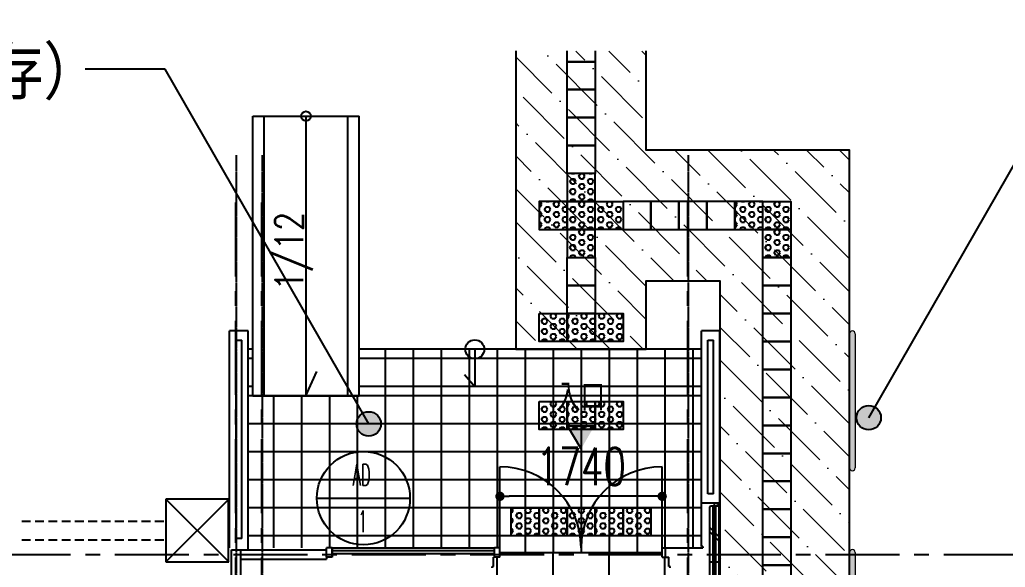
# Model space of a CAD drawing. Extents: x -13593 to 81190, y 1816 to 57492.
# Drawn here: x 15481 to 26053, y 42909 to 48781 of the extents above; entities that cross this region are included whole.
import ezdxf
from ezdxf.enums import TextEntityAlignment as Align

# ---------------------------------------------------------------- set-up
doc = ezdxf.new("R2010")
doc.units = 0
doc.header["$LTSCALE"] = 12.7
doc.header["$MEASUREMENT"] = 0
doc.header["$PDMODE"] = 1
doc.header["$PDSIZE"] = -2
doc.linetypes.add('CENTER', pattern=[2, 1.25, -0.25, 0.25, -0.25])
doc.linetypes.add('HIDDEN', pattern=[0.375, 0.25, -0.125])
doc.layers.get('0').update_dxf_attribs({"linetype": 'CONTINUOUS'})
doc.layers.get('DEFPOINTS').update_dxf_attribs({"color": 1, "linetype": 'CONTINUOUS'})
for name, color, linetype in [('0-1', 7, 'CONTINUOUS'), ('1_文字', 3, 'CONTINUOUS'), ('20_チェッカー', 1, 'CONTINUOUS'), ('92 設備記述', 3, 'CONTINUOUS'), ('A_寸法', 9, 'CONTINUOUS'), ('A_建築（下図）', 8, 'CONTINUOUS'), ('A_機械基礎', 7, 'CONTINUOUS'), ('A_通り芯', 8, 'CENTER'), ('A_通芯', 8, 'CONTINUOUS'), ('歩行者通路', 1, 'CONTINUOUS')]:
    doc.layers.add(name, color=color, linetype=linetype)
doc.layers.add('改修範囲', color=1, linetype='CONTINUOUS', lineweight=9, true_color=0xff0000)
doc.layers.add('改修記述', color=1, linetype='CONTINUOUS', lineweight=9, true_color=0xff0000)
doc.styles.add('Dim', font='simplex.shx', dxfattribs={"width": 0.7, "bigfont": 'extfont2.shx'})
doc.styles.get("Standard").update_dxf_attribs({"font": 'txt', "bigfont": 'BIGFONT.SHX'})
doc.styles.add('Standard-A', font='romans.shx', dxfattribs={"bigfont": 'extfont2.shx'})
doc.styles.add('スタイル1', font='MS PGothic.ttf')
doc.dimstyles.new('1-200', dxfattribs={"dimscale": 200, "dimtxt": 3, "dimasz": 1, "dimexe": 1, "dimexo": 1, "dimgap": 1, "dimtad": 1, "dimdec": 0, "dimtxsty": 'Dim', "dimblk": 'DOT', "dimcen": 2.5, "dimadec": 0, "dimazin": 0, "dimtfac": 1, "dimtdec": 0, "dimtix": 1, "dimtmove": 2, "dimatfit": 3, "dimldrblk": '引出線', "dimfxl": 1, "dimlwd": -1, "dimlwe": -1, "dimarcsym": 0})
pattern_1 = [(0, (-451111.55, -45162.03), (0, 54.992613), [31.75, -63.5]), (120, (-451111.55, -45162.03), (-47.625, -27.4963066), [31.75, -63.5]), (60, (-451079.8, -45162.03), (-47.625, 27.4963066), [31.75, -63.5])]
pattern_2 = [(0, (-451111.55, -46105.233), (0, 54.992613), [31.75, -63.5]), (120, (-451111.55, -46105.233), (-47.625, -27.4963066), [31.75, -63.5]), (60, (-451079.8, -46105.233), (-47.625, 27.4963066), [31.75, -63.5])]
pattern_3 = [(0, (-451711.55, -47246.465), (0, 54.992613), [31.75, -63.5]), (120, (-451711.55, -47246.465), (-47.625, -27.4963066), [31.75, -63.5]), (60, (-451679.8, -47246.465), (-47.625, 27.4963066), [31.75, -63.5])]
pattern_4 = [(0, (-450811.55, -47246.465), (0, 54.992613), [31.75, -63.5]), (120, (-450811.55, -47246.465), (-47.625, -27.4963066), [31.75, -63.5]), (60, (-450779.8, -47246.465), (-47.625, 27.4963066), [31.75, -63.5])]
pattern_5 = [(0, (-449611.55, -43962.03), (0, 54.992613), [31.75, -63.5]), (120, (-449611.55, -43962.03), (-47.625, -27.4963066), [31.75, -63.5]), (60, (-449579.8, -43962.03), (-47.625, 27.4963066), [31.75, -63.5])]
pattern_6 = [(0, (-449311.55, -43962.03), (0, 54.992613), [31.75, -63.5]), (120, (-449311.55, -43962.03), (-47.625, -27.4963066), [31.75, -63.5]), (60, (-449279.8, -43962.03), (-47.625, 27.4963066), [31.75, -63.5])]

# ---------------------------------------------------------------- blocks, each defined once
blk = doc.blocks.new('_Dot')
at = {"color": 0, "linetype": 'ByBlock', "lineweight": -2}
blk.add_line((-0.5, 0), (-1, 0), dxfattribs=at)
at = {"color": 0, "linetype": 'ByBlock', "const_width": 0.5}
blk.add_lwpolyline([(-0.25, 0, 1), (0.25, 0, 1)], format="xyb", close=True, dxfattribs=at)
blk = doc.blocks.new('*D29')
at = {"layer": 'A_寸法', "color": 0, "transparency": 16777216}
for p, q in [((20633, 43183), (20633, 43670)), ((22273, 43670), (20733, 43670)), ((22373, 43183), (22373, 43670))]:
    blk.add_line(p, q, dxfattribs=at)
at = {"layer": 'DEFPOINTS', "color": 0, "transparency": 16777216}
for p in [(20633, 43670), (20633, 43183), (22373, 43183)]:
    blk.add_point(p, dxfattribs=at)
at = {"layer": 'A_寸法', "color": 0, "transparency": 16777216, "xscale": 100, "yscale": 100, "zscale": 100, "rotation": 180}
blk.add_blockref('_Dot', (20633, 43670), dxfattribs=at)
at = {"layer": 'A_寸法', "color": 0, "transparency": 16777216, "xscale": 100, "yscale": 100, "zscale": 100}
blk.add_blockref('_Dot', (22373, 43670), dxfattribs=at)
at = {"layer": 'A_寸法', "color": 0, "transparency": 16777216, "insert": (21503, 43990), "char_height": 400, "attachment_point": 5, "style": 'Dim'}
blk.add_mtext('1740', dxfattribs=at)
blk = doc.blocks.new('引出線')
at = {"color": 0, "linetype": 'ByBlock'}
for points in [[(0, 0), (-1.96, -0.4)], [(-1, 0), (0, 0)]]:
    blk.add_lwpolyline(points, dxfattribs=at)

msp = doc.modelspace()

# ---------------------------------------------------------------- hatches: boundary and pattern name
at = {"layer": '1_文字'}
h = msp.add_hatch(color=8, dxfattribs=at)
h.dxf.hatch_style = 1
h.paths.add_polyline_path([(21647, 44427.1), (21358.8, 44427.1), (21502.9, 44177.5)])
at = {"layer": '20_チェッカー', "transparency": 33554687}
h = msp.add_hatch(dxfattribs=at)
h.set_pattern_fill('HEX', color=256, scale=10)
h.set_pattern_definition([(0, (-449611.55, -43662.03), (0, 54.992613), [31.75, -63.5]), (120, (-449611.55, -43662.03), (-47.625, -27.4963066), [31.75, -63.5]), (60, (-449579.8, -43662.03), (-47.625, 27.4963066), [31.75, -63.5])])
h.paths.add_polyline_path([(21352.9, 47130.9), (21652.9, 47130.9), (21652.9, 46830.9), (21352.9, 46830.9)])
h = msp.add_hatch(dxfattribs=at)
h.set_pattern_fill('HEX', color=256, scale=10)
h.set_pattern_definition(pattern_6)
h.paths.add_polyline_path([(21052.9, 46830.9), (21352.9, 46830.9), (21352.9, 46530.9), (21052.9, 46530.9)])
h = msp.add_hatch(dxfattribs=at)
h.set_pattern_fill('HEX', color=256, scale=10)
h.set_pattern_definition(pattern_5)
h.paths.add_polyline_path([(21352.9, 46830.9), (21652.9, 46830.9), (21652.9, 46530.9), (21352.9, 46530.9)])
h = msp.add_hatch(dxfattribs=at)
h.set_pattern_fill('HEX', color=256, scale=10)
h.set_pattern_definition(pattern_6)
h.paths.add_polyline_path([(21952.9, 46830.9), (21652.9, 46830.9), (21652.9, 46530.9), (21952.9, 46530.9)])
h = msp.add_hatch(dxfattribs=at)
h.set_pattern_fill('HEX', color=256, scale=10)
h.set_pattern_definition(pattern_6)
h.paths.add_polyline_path([(23152.9, 46830.9), (23452.9, 46830.9), (23452.9, 46530.9), (23152.9, 46530.9)])
h = msp.add_hatch(dxfattribs=at)
h.set_pattern_fill('HEX', color=256, scale=10)
h.set_pattern_definition(pattern_5)
h.paths.add_polyline_path([(23752.9, 46830.9), (23452.9, 46830.9), (23452.9, 46530.9), (23752.9, 46530.9)])
h = msp.add_hatch(dxfattribs=at)
h.set_pattern_fill('HEX', color=256, scale=10)
h.set_pattern_definition([(0, (-449611.55, -44262.03), (0, 54.992613), [31.75, -63.5]), (120, (-449611.55, -44262.03), (-47.625, -27.4963066), [31.75, -63.5]), (60, (-449579.8, -44262.03), (-47.625, 27.4963066), [31.75, -63.5])])
h.paths.add_polyline_path([(21352.9, 46530.9), (21652.9, 46530.9), (21652.9, 46230.9), (21352.9, 46230.9)])
h = msp.add_hatch(dxfattribs=at)
h.set_pattern_fill('HEX', color=256, scale=10)
h.set_pattern_definition([(0, (-449611.55, -44262.03), (0, 54.992613), [31.75, -63.5]), (120, (-449611.55, -44262.03), (-47.625, -27.4963066), [31.75, -63.5]), (60, (-449579.8, -44262.03), (-47.625, 27.4963066), [31.75, -63.5])])
h.paths.add_polyline_path([(23752.9, 46530.9), (23452.9, 46530.9), (23452.9, 46230.9), (23752.9, 46230.9)])
h = msp.add_hatch(dxfattribs=at)
h.set_pattern_fill('HEX', color=256, scale=10)
h.set_pattern_definition([(0, (-452011.55, -45162.03), (0, 54.992613), [31.75, -63.5]), (120, (-452011.55, -45162.03), (-47.625, -27.4963066), [31.75, -63.5]), (60, (-451979.8, -45162.03), (-47.625, 27.4963066), [31.75, -63.5])])
h.paths.add_polyline_path([(21352.9, 45630.9), (21052.9, 45630.9), (21052.9, 45330.9), (21352.9, 45330.9)])
h = msp.add_hatch(dxfattribs=at)
h.set_pattern_fill('HEX', color=256, scale=10)
h.set_pattern_definition(pattern_1)
h.paths.add_polyline_path([(21652.9, 45630.9), (21352.9, 45630.9), (21352.9, 45330.9), (21652.9, 45330.9)])
h = msp.add_hatch(dxfattribs=at)
h.set_pattern_fill('HEX', color=256, scale=10)
h.set_pattern_definition(pattern_1)
h.paths.add_polyline_path([(21952.9, 45630.9), (21652.9, 45630.9), (21652.9, 45330.9), (21952.9, 45330.9)])
h = msp.add_hatch(dxfattribs=at)
h.set_pattern_fill('HEX', color=256, scale=10)
h.set_pattern_definition([(0, (-452011.55, -46105.233), (0, 54.992613), [31.75, -63.5]), (120, (-452011.55, -46105.233), (-47.625, -27.4963066), [31.75, -63.5]), (60, (-451979.8, -46105.233), (-47.625, 27.4963066), [31.75, -63.5])])
h.paths.add_polyline_path([(21352.9, 44687.7), (21052.9, 44687.7), (21052.9, 44387.7), (21352.9, 44387.7)])
h = msp.add_hatch(dxfattribs=at)
h.set_pattern_fill('HEX', color=256, scale=10)
h.set_pattern_definition(pattern_2)
h.paths.add_polyline_path([(21652.9, 44687.7), (21352.9, 44687.7), (21352.9, 44387.7), (21652.9, 44387.7)])
h = msp.add_hatch(dxfattribs=at)
h.set_pattern_fill('HEX', color=256, scale=10)
h.set_pattern_definition(pattern_2)
h.paths.add_polyline_path([(21952.9, 44687.7), (21652.9, 44687.7), (21652.9, 44387.7), (21952.9, 44387.7)])
h = msp.add_hatch(dxfattribs=at)
h.set_pattern_fill('HEX', color=256, scale=10)
h.set_pattern_definition(pattern_3)
h.paths.add_polyline_path([(21052.9, 43546.5), (20752.9, 43546.5), (20752.9, 43246.5), (21052.9, 43246.5)])
h = msp.add_hatch(dxfattribs=at)
h.set_pattern_fill('HEX', color=256, scale=10)
h.set_pattern_definition(pattern_3)
h.paths.add_polyline_path([(21352.9, 43546.5), (21052.9, 43546.5), (21052.9, 43246.5), (21352.9, 43246.5)])
h = msp.add_hatch(dxfattribs=at)
h.set_pattern_fill('HEX', color=256, scale=10)
h.set_pattern_definition(pattern_3)
h.paths.add_polyline_path([(21652.9, 43546.5), (21352.9, 43546.5), (21352.9, 43246.5), (21652.9, 43246.5)])
h = msp.add_hatch(dxfattribs=at)
h.set_pattern_fill('HEX', color=256, scale=10)
h.set_pattern_definition(pattern_4)
h.paths.add_polyline_path([(21952.9, 43546.5), (21652.9, 43546.5), (21652.9, 43246.5), (21952.9, 43246.5)])
h = msp.add_hatch(dxfattribs=at)
h.set_pattern_fill('HEX', color=256, scale=10)
h.set_pattern_definition(pattern_4)
h.paths.add_polyline_path([(22252.9, 43546.5), (21952.9, 43546.5), (21952.9, 43246.5), (22252.9, 43246.5)])
at = {"layer": '92 設備記述'}
h = msp.add_hatch(color=8, dxfattribs=at)
h.dxf.hatch_style = 1
h.paths.add_polyline_path([(24719.3, 44513, -1), (24457.4, 44513, -1)])
h = msp.add_hatch(color=8, dxfattribs=at)
h.dxf.hatch_style = 1
h.paths.add_polyline_path([(19094.3, 44446.5, 1), (19356.2, 44446.5, 1)])
at = {"layer": '改修範囲', "transparency": 33554687}
h = msp.add_hatch(dxfattribs=at)
h.set_pattern_fill('ANSI36', color=256, scale=2000, angle=90)
h.set_pattern_definition([(135, (63527.87, -1), (-486.1359, 132.5825), [625, -125, 0, -125])])
h.paths.add_polyline_path([(24382.9, 47379.9), (22202.9, 47379.9), (22202.9, 48445.2), (20802.9, 48445.2), (20802.9, 45245.5), (22202.9, 45245.5), (22202.9, 45979.9), (22992.1, 45979.9), (22989.6, 37465.5), (20624.9, 37465.5), (20624.9, 35494.3), (22982.9, 35494.3), (22982.9, 21295.5), (24382.9, 21295.5)])
h = msp.add_hatch(color=8, dxfattribs=at)
h.dxf.hatch_style = 1
h.paths.add_polyline_path([(24442.9, 45414, 1), (24382.9, 45414), (24382.9, 43974, 1), (24442.9, 43974)])
h = msp.add_hatch(color=8, dxfattribs=at)
h.dxf.hatch_style = 1
h.paths.add_polyline_path([(24442.9, 43068.6, 1), (24382.9, 43068.6), (24382.9, 41628.6, 1), (24442.9, 41628.6)])

# ---------------------------------------------------------------- linework, layer by layer
at = {"layer": '0-1', "color": 8, "linetype": 'Continuous'}
for p, q in [((17049.9, 43641.1), (17049.9, 42966.1)), ((17049.9, 43641.1), (17724.9, 42966.1)), ((17049.9, 42966.1), (17724.9, 43641.1)), ((17724.9, 43641.1), (17049.9, 43641.1)), ((17718.2, 43641.1), (17718.2, 42966.1)), ((17049.9, 42966.1), (17724.9, 42966.1))]:
    msp.add_line(p, q, dxfattribs=at)
at = {"layer": '0-1', "color": 8, "linetype": 'HIDDEN', "ltscale": 30}
for p, q in [((15502.9, 43403.6), (17049.9, 43403.6)), ((15502.9, 43203.6), (17049.9, 43203.6))]:
    msp.add_line(p, q, dxfattribs=at)
at = {"layer": '20_チェッカー'}
msp.add_lwpolyline([(21652.9, 48446.2), (21652.9, 48330.9), (21352.9, 48330.9), (21352.9, 48446.2)], dxfattribs=at)
for points in [[(21352.9, 48330.9), (21652.9, 48330.9), (21652.9, 48030.9), (21352.9, 48030.9)], [(21352.9, 48030.9), (21652.9, 48030.9), (21652.9, 47730.9), (21352.9, 47730.9)], [(21352.9, 47730.9), (21652.9, 47730.9), (21652.9, 47430.9), (21352.9, 47430.9)], [(21352.9, 47430.9), (21652.9, 47430.9), (21652.9, 47130.9), (21352.9, 47130.9)], [(21652.9, 47130.9), (21352.9, 47130.9), (21352.9, 46830.9), (21652.9, 46830.9)], [(21352.9, 46830.9), (21052.9, 46830.9), (21052.9, 46530.9), (21352.9, 46530.9)], [(21652.9, 46830.9), (21352.9, 46830.9), (21352.9, 46530.9), (21652.9, 46530.9)], [(21652.9, 46830.9), (21952.9, 46830.9), (21952.9, 46530.9), (21652.9, 46530.9)], [(22252.9, 46830.9), (21952.9, 46830.9), (21952.9, 46530.9), (22252.9, 46530.9)], [(22552.9, 46830.9), (22252.9, 46830.9), (22252.9, 46530.9), (22552.9, 46530.9)], [(22852.9, 46830.9), (22552.9, 46830.9), (22552.9, 46530.9), (22852.9, 46530.9)], [(23152.9, 46830.9), (22852.9, 46830.9), (22852.9, 46530.9), (23152.9, 46530.9)], [(23452.9, 46830.9), (23152.9, 46830.9), (23152.9, 46530.9), (23452.9, 46530.9)], [(23452.9, 46830.9), (23752.9, 46830.9), (23752.9, 46530.9), (23452.9, 46530.9)], [(21652.9, 46530.9), (21352.9, 46530.9), (21352.9, 46230.9), (21652.9, 46230.9)], [(23452.9, 46530.9), (23752.9, 46530.9), (23752.9, 46230.9), (23452.9, 46230.9)], [(21352.9, 46230.9), (21652.9, 46230.9), (21652.9, 45930.9), (21352.9, 45930.9)], [(23452.9, 46230.9), (23752.9, 46230.9), (23752.9, 45930.9), (23452.9, 45930.9)], [(21352.9, 45930.9), (21652.9, 45930.9), (21652.9, 45630.9), (21352.9, 45630.9)], [(23452.9, 45930.9), (23752.9, 45930.9), (23752.9, 45630.9), (23452.9, 45630.9)], [(21052.9, 45630.9), (21352.9, 45630.9), (21352.9, 45330.9), (21052.9, 45330.9)], [(21352.9, 45630.9), (21652.9, 45630.9), (21652.9, 45330.9), (21352.9, 45330.9)], [(21652.9, 45630.9), (21952.9, 45630.9), (21952.9, 45330.9), (21652.9, 45330.9)], [(23452.9, 45630.9), (23752.9, 45630.9), (23752.9, 45330.9), (23452.9, 45330.9)], [(23452.9, 45330.9), (23752.9, 45330.9), (23752.9, 45030.9), (23452.9, 45030.9)], [(23452.9, 45030.9), (23752.9, 45030.9), (23752.9, 44730.9), (23452.9, 44730.9)], [(23452.9, 44730.9), (23752.9, 44730.9), (23752.9, 44430.9), (23452.9, 44430.9)], [(21052.9, 44687.7), (21352.9, 44687.7), (21352.9, 44387.7), (21052.9, 44387.7)], [(21352.9, 44687.7), (21652.9, 44687.7), (21652.9, 44387.7), (21352.9, 44387.7)], [(21652.9, 44687.7), (21952.9, 44687.7), (21952.9, 44387.7), (21652.9, 44387.7)], [(23452.9, 44430.9), (23752.9, 44430.9), (23752.9, 44130.9), (23452.9, 44130.9)], [(23452.9, 44130.9), (23752.9, 44130.9), (23752.9, 43830.9), (23452.9, 43830.9)], [(23452.9, 43830.9), (23752.9, 43830.9), (23752.9, 43530.9), (23452.9, 43530.9)], [(20752.9, 43546.5), (21052.9, 43546.5), (21052.9, 43246.5), (20752.9, 43246.5)], [(21052.9, 43546.5), (21352.9, 43546.5), (21352.9, 43246.5), (21052.9, 43246.5)], [(21352.9, 43546.5), (21652.9, 43546.5), (21652.9, 43246.5), (21352.9, 43246.5)], [(21652.9, 43546.5), (21952.9, 43546.5), (21952.9, 43246.5), (21652.9, 43246.5)], [(21952.9, 43546.5), (22252.9, 43546.5), (22252.9, 43246.5), (21952.9, 43246.5)], [(23452.9, 43530.9), (23752.9, 43530.9), (23752.9, 43230.9), (23452.9, 43230.9)], [(23452.9, 43230.9), (23752.9, 43230.9), (23752.9, 42930.9), (23452.9, 42930.9)], [(23452.9, 42930.9), (23752.9, 42930.9), (23752.9, 42630.9), (23452.9, 42630.9)]]:
    msp.add_lwpolyline(points, close=True, dxfattribs=at)
at = {"layer": '92 設備記述', "color": 8}
for p, q in [((24588.4, 44513), (27594.2, 49749.6)), ((17040.8, 48252), (16185.2, 48252)), ((19225.2, 44446.5), (17040.8, 48252)), ((21358.8, 44427.1), (21647, 44427.1)), ((21502.9, 44177.5), (21358.8, 44427.1))]:
    msp.add_line(p, q, dxfattribs=at)
for centre in [(24588.4, 44513), (19225.2, 44446.5)]:
    msp.add_circle(centre, 130.9, dxfattribs=at)
at = {"layer": 'A_建築（下図）', "linetype": 'Continuous'}
for p, q in [((17732.9, 43116.5), (17732.9, 45444)), ((17932.9, 45444), (17732.9, 45444)), ((17932.9, 43086.5), (17932.9, 45444)), ((22792.9, 43596.5), (22792.9, 45444)), ((22992.9, 45444), (22792.9, 45444)), ((22992.9, 43596.5), (22992.9, 45444)), ((17802.9, 43217.6), (17802.9, 45344)), ((17802.9, 45344), (17862.9, 45344)), ((17862.9, 43217.6), (17862.9, 45344)), ((22862.9, 43696.5), (22862.9, 45344)), ((22862.9, 45344), (22922.9, 45344)), ((22922.9, 43696.5), (22922.9, 45344)), ((17982.2, 45246.5), (17932.9, 45246.5)), ((17982.2, 45146.5), (17932.9, 45146.5)), ((22792.9, 45246.5), (19122.2, 45246.5)), ((22792.9, 45146.5), (19122.2, 45146.5)), ((19402.9, 45246.5), (19402.9, 43116.5)), ((19702.9, 45246.5), (19702.9, 43116.5)), ((20002.9, 45246.5), (20002.9, 43116.5)), ((20302.9, 45246.5), (20302.9, 43116.5)), ((20362.9, 45246.5), (20362.9, 44846.5)), ((20602.9, 45246.5), (20602.9, 43116.5)), ((20902.9, 45246.5), (20902.9, 43066.5)), ((21202.9, 45246.5), (21202.9, 43066.5)), ((21502.9, 45246.5), (21502.9, 43066.5)), ((21802.9, 45246.5), (21802.9, 43066.5)), ((22102.9, 45246.5), (22102.9, 43066.5)), ((22402.9, 45246.5), (22402.9, 43116.5)), ((22702.9, 45246.5), (22702.9, 43116.5)), ((20252.2, 44977.2), (20362.9, 44846.5)), ((17982.2, 44846.5), (17932.9, 44846.5)), ((22792.9, 44846.5), (19122.2, 44846.5)), ((22792.9, 44746.5), (17932.9, 44746.5)), ((18202.9, 44746.5), (18202.9, 43116.5)), ((18502.9, 44746.5), (18502.9, 43116.5)), ((18802.9, 44746.5), (18802.9, 43116.5)), ((19102.9, 44746.5), (19102.9, 43116.5)), ((22792.9, 44446.5), (17932.9, 44446.5)), ((22792.9, 44146.5), (17932.9, 44146.5)), ((20632.9, 43116.5), (20632.9, 43986.5)), ((22372.9, 43116.5), (22372.9, 43986.5)), ((22792.9, 43846.5), (17932.9, 43846.5)), ((22922.9, 43696.5), (22862.9, 43696.5)), ((18667.8, 43650.2), (19667.8, 43650.2)), ((22992.9, 43596.5), (22792.9, 43596.5)), ((22792.9, 43131.5), (22792.9, 43596.5)), ((22882.9, 43558.5), (22890.9, 43566.5)), ((22882.9, 37566.5), (22882.9, 43558.5)), ((22890.9, 43566.5), (22974.9, 43566.5)), ((22932.9, 37516.5), (22932.9, 43596.5)), ((22967.9, 43581.5), (22992.9, 43581.5)), ((22967.9, 43566.5), (22967.9, 43581.5)), ((22974.9, 43566.5), (22982.9, 43558.5)), ((22982.9, 37474.5), (22982.9, 43558.5)), ((22992.9, 43581.5), (22992.9, 43596.5)), ((22792.9, 43546.5), (17932.9, 43546.5)), ((22792.9, 43246.5), (17932.9, 43246.5)), ((22882.9, 43334.5), (22982.9, 43234.5)), ((22882.9, 43290.1), (22982.9, 43190.1)), ((17862.9, 43217.6), (17802.9, 43217.6)), ((17752.9, 36884.5), (17752.9, 43096.5)), ((17752.9, 43096.5), (18772.9, 43096.5)), ((17852.9, 36884.5), (17852.9, 43096.5)), ((18772.9, 43016.5), (18772.9, 43116.5)), ((18832.9, 43116.5), (18772.9, 43116.5)), ((18832.9, 43016.5), (18832.9, 43116.5)), ((18832.9, 43016.5), (18832.9, 43116.5)), ((18832.9, 43116.5), (18832.9, 43016.5)), ((18832.9, 43116.5), (20572.9, 43116.5)), ((20572.9, 43086.5), (18832.9, 43086.5)), ((18832.9, 43056.5), (20572.9, 43056.5)), ((20632.9, 43116.5), (20572.9, 43116.5)), ((20572.9, 43016.5), (20572.9, 43116.5)), ((20632.9, 43016.5), (20632.9, 43116.5)), ((20632.9, 43016.5), (20632.9, 43116.5)), ((20632.9, 43066.5), (22372.9, 43066.5)), ((21202.9, 37666.5), (21202.9, 43066.5)), ((21802.9, 37516.5), (21802.9, 43066.5)), ((22372.9, 43016.5), (22372.9, 43116.5)), ((22372.9, 43116.5), (22407.9, 43116.5)), ((22407.9, 43016.5), (22407.9, 43116.5)), ((22407.9, 43116.5), (22807.9, 43116.5)), ((22807.9, 43131.5), (22792.9, 43131.5)), ((22807.9, 43131.5), (22807.9, 43116.5)), ((17852.9, 42996.5), (18772.9, 42996.5)), ((18832.9, 43016.5), (18772.9, 43016.5)), ((18772.9, 43016.5), (18772.9, 42996.5)), ((20562.9, 42916.5), (20562.9, 43016.5)), ((20632.9, 43016.5), (20572.9, 43016.5)), ((20602.9, 39779), (20602.9, 43016.5)), ((22372.9, 43016.5), (22407.9, 43016.5)), ((22402.9, 38079), (22402.9, 43016.5)), ((22407.9, 43016.5), (22442.9, 43016.5)), ((22442.9, 42916.5), (22442.9, 43016.5)), ((22882.9, 42966.5), (22982.9, 42966.5)), ((20547.9, 42901.5), (20547.9, 42916.5)), ((20547.9, 42916.5), (20562.9, 42916.5)), ((22457.9, 42916.5), (22442.9, 42916.5)), ((22457.9, 42901.5), (22457.9, 42916.5))]:
    msp.add_line(p, q, dxfattribs=at)
for centre, radius in [((20362.9, 45246.5), 101.6), ((19167.8, 43650.2), 500)]:
    msp.add_circle(centre, radius, dxfattribs=at)
for centre, start, end in [((20632.9, 43116.5), 0, 90), ((22372.9, 43116.5), 90, 180)]:
    msp.add_arc(centre, 870, start, end, dxfattribs=at)
at = {"layer": 'A_機械基礎', "color": 1, "linetype": 'Continuous', "true_color": 0xff0000, "const_width": 50}
msp.add_lwpolyline([(22932.9, 43566.5), (22932.9, 37516.5), (17026.6, 37516.5)], dxfattribs=at)
at = {"layer": 'A_通り芯', "ltscale": 50}
for p, q in [((17794.9, 46822.4), (17794.9, 9146.5)), ((18074.9, 46822.4), (18074.9, 8382.4)), ((22644.9, 46822.4), (22644.9, 10046.5)), ((11423, 43046.5), (75710.5, 43046.5))]:
    msp.add_line(p, q, dxfattribs=at)
at = {"layer": 'A_通芯', "color": 8, "linetype": 'CENTER'}
for p, q in [((17802.9, 47329.8), (17802.9, 14291.5)), ((18082.9, 47329.8), (18082.9, 14291.5)), ((22652.9, 47329.8), (22652.9, 14291.5))]:
    msp.add_line(p, q, dxfattribs=at)
at = {"layer": '改修範囲'}
msp.add_line((22991.9, 43099.2), (22989.6, 37466.5), dxfattribs=at)
at = {"layer": '改修範囲', "color": 8}
for points in [[(24382.9, 43974), (24382.9, 45414)], [(24442.9, 45414), (24442.9, 43974)], [(24382.9, 41628.6), (24382.9, 43068.6)], [(24442.9, 43068.6), (24442.9, 41628.6)]]:
    msp.add_lwpolyline(points, dxfattribs=at)
for centre, start, end in [((24412.9, 45414), 0, 180), ((24412.9, 43974), 180, 0), ((24412.9, 43068.6), 0, 180)]:
    msp.add_arc(centre, 30, start, end, dxfattribs=at)
at = {"layer": '歩行者通路'}
for p, q in [((17982.2, 44746.5), (17982.2, 47746.5)), ((17982.2, 47746.5), (19122.2, 47746.5)), ((18102.2, 44746.5), (18102.2, 47746.5)), ((18552.2, 47746.5), (18552.2, 44746.5)), ((19002.2, 44746.5), (19002.2, 47746.5)), ((19122.2, 44746.5), (19122.2, 47746.5)), ((18552.2, 44746.5), (18668.3, 45008.7)), ((17982.2, 44746.5), (19122.2, 44746.5))]:
    msp.add_line(p, q, dxfattribs=at)
msp.add_lwpolyline([(20802.9, 48446.2), (20802.9, 45246.5), (22202.9, 45246.5), (22202.9, 45980.9), (22992.1, 45980.9), (22989.6, 37466.5), (20624.9, 37466.5), (20624.9, 35495.3), (22982.9, 35495.3), (22982.9, 21296.5), (24382.9, 21296.5), (24382.9, 47380.9), (22202.9, 47380.9), (22202.9, 48446.2)], dxfattribs=at)
msp.add_circle((18552.2, 47746.5), 52.2, dxfattribs=at)

# ---------------------------------------------------------------- texts
at = {"layer": '92 設備記述', "color": 8, "style": 'Standard-A', "width": 0.8}
msp.add_text('1/12', height=300, rotation=90, dxfattribs=at).set_placement((18521.6, 45877.4))
msp.add_text('入口', height=300, dxfattribs=at).set_placement((21233.2, 44581))
at = {"layer": 'A_建築（下図）', "width": 0.5}
for s, p in [('AD', (19052.8, 43785.2)), ('1', (19110.3, 43285.2))]:
    msp.add_text(s, height=230, dxfattribs=at).set_placement(p)
at = {"layer": '改修記述', "style": 'スタイル1', "width": 0.9}
msp.add_text('ポーチ床仕上（既存）', height=500, dxfattribs=at).set_placement((10210.7, 48229.9), align=Align.MIDDLE_LEFT)

# ---------------------------------------------------------------- dimensions: what is measured, and where the dimension line sits
at = {"layer": 'A_寸法'}
dim = msp.add_linear_dim(base=(20632.9, 43670.2), p1=(22372.9, 43183.4), p2=(20632.9, 43183.4), angle=180, dimstyle='1-200', override={"dimtxt": 2, "dimasz": 0.5, "dimexe": 0, "dimexo": 0, "dimgap": 0.6}, dxfattribs=at)
dim.commit()
dim.dimension.update_dxf_attribs({"geometry": '*D29', "text_midpoint": (21502.9, 43990.2)})

doc.saveas('drawing.dxf')
